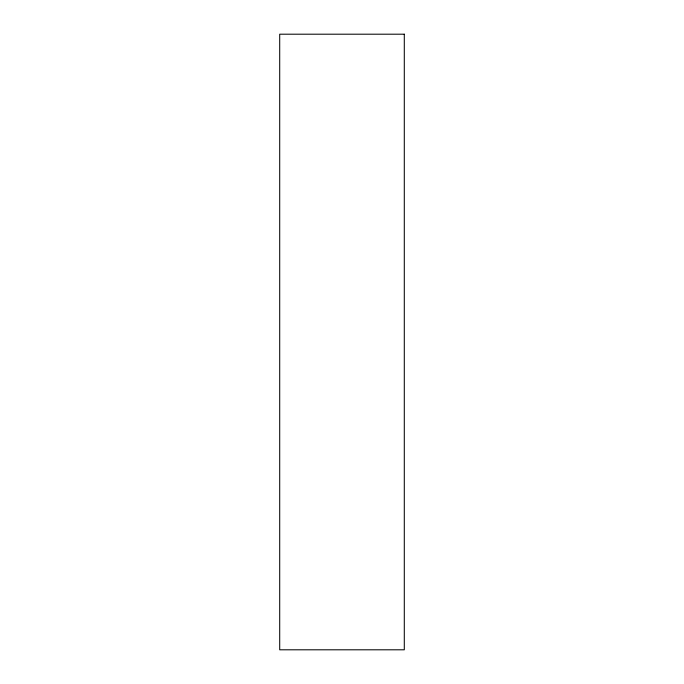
<?xml version="1.0" encoding="UTF-8"?>
<svg xmlns="http://www.w3.org/2000/svg" width="684" height="684" viewBox="0 0 684 684"><rect width="100%" height="100%" fill="white"/><g stroke="black" fill="none" stroke-linecap="round" stroke-linejoin="round"><path stroke-width="1.03" d="M404.295 34.2L279.705 34.2L279.705 649.8L404.295 649.8L404.295 34.2"/></g></svg>
